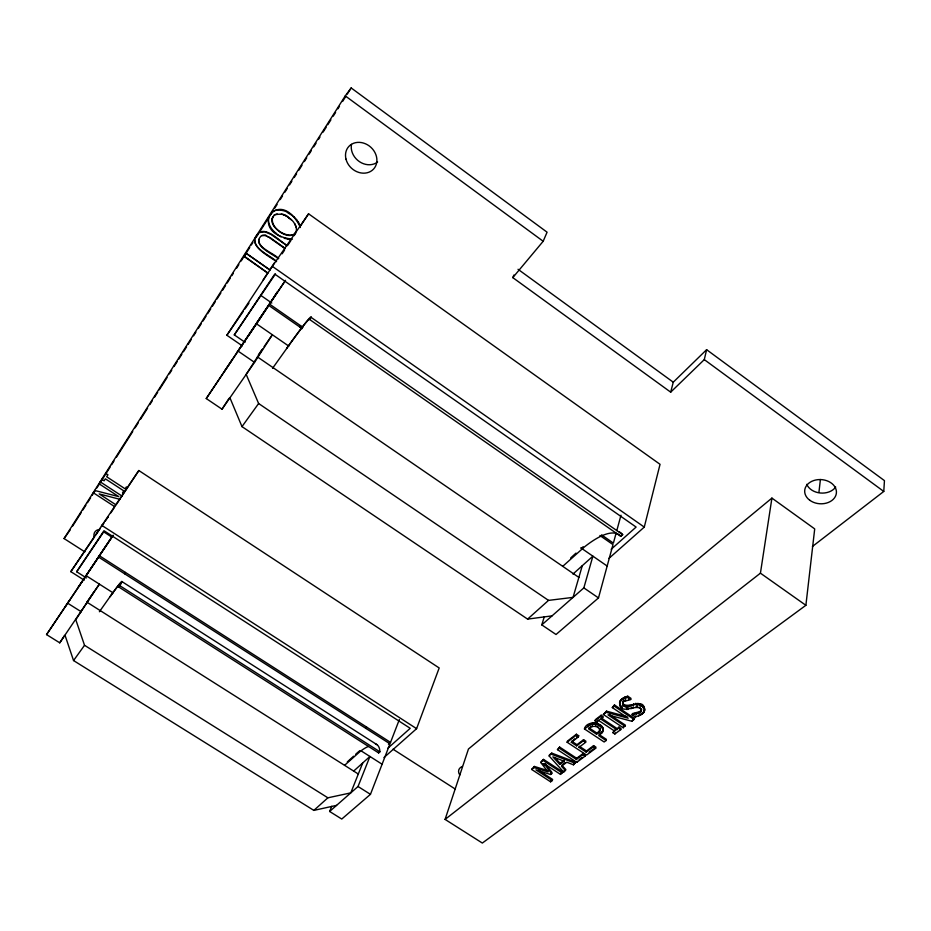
<?xml version="1.0" encoding="UTF-8"?>
<svg xmlns="http://www.w3.org/2000/svg" width="931" height="931" viewBox="0 0 931 931"><rect width="100%" height="100%" fill="white"/><g stroke="black" fill="none" stroke-linecap="round" stroke-linejoin="round"><path stroke-width="1.4" d="M276.577 261.646C269.49 256.397 248.507 246.18 256.351 235.822C263.834 223.149 279.847 241.688 287.26 245.481M275.646 260.575C268.989 255.001 254.71 249.392 254.78 239.721M644.706 708.759L644.415 711.051C645.218 696.26 628.774 709.329 623.153 703.871L622.804 702.684M619.72 702.847L619.778 701.765C618.94 716.8 635.489 703.336 640.982 708.98L641.296 710.842L639.702 712.774L632.114 714.752L632.382 713.6L639.958 711.61L641.645 709.038L641.296 710.842M812.414 546.497L883.775 491.44L884.45 480.629L706.617 349.684L673.264 382.187L670.692 392.16L512.795 277.624L513.947 274.994M805.885 605.301L814.706 528.901L771.915 498.097L468.456 749.013L445.076 819.408L482.339 843.055L805.885 605.301L760.429 573.17L771.915 498.097M818.919 492.394L820.409 479.512M619.29 531.904A113.186 32.818 -55.8 0 1 621.501 533.335L622.688 534.685L620.802 536.372L309.697 319.542L311.28 316.959A118.703 3.759 -56.1 0 0 287.539 347.088L286.678 348.462M277.205 213.944C267.593 217.237 283.722 210.453 288.68 217.807C294.01 220.286 298.479 229.131 295.488 232.389C291.903 238.639 281.744 234.321 277.229 229.736C274.459 227.315 271.84 224.092 271.887 220.228C271.84 218.354 274.284 214.758 272.213 218.494M292.718 235.008C284.839 236.614 270.886 228.363 272.411 218.226M309.697 319.542L309.755 319.205A116.003 3.666 -56.1 0 0 290.263 343.492L272.562 368.304M278.474 258.737C273.097 254.07 252.254 245.761 260.657 236.462C261.948 234.007 271.27 235.718 261.809 235.613M278.672 258.457C273.272 252.871 257.806 248.216 258.748 239.418M643.356 713.146L644.333 710.947L642.157 714.205L635.454 716.986L632.114 714.752M644.45 709.922L644.415 707.711M640.993 711.482L641.25 710.318M640.458 715.311L640.714 714.147L643.612 711.994M644.171 708.875L642.681 706.838L642.937 705.675M642.157 714.205L642.413 713.053M643.554 707.828L643.81 706.664M642.681 706.838L639.678 704.953L639.934 703.789M638.294 713.577L638.55 712.424M639.841 707.897L640.097 706.734M638.806 716.067L639.062 714.903M639.702 712.774L639.958 711.61M641.599 705.977L641.855 704.814M625.155 726.343L607.978 714.88L631.951 721.281L634.523 718.406L614.507 704.988L612.319 707.607L628.181 718.22L606.197 712.296L603.346 714.484L623.246 727.763L625.423 725.191L609.398 714.496M622.897 702.614L624.259 700.321L623.176 701.462L622.874 705.023C627.098 710.074 632.661 703.499 637.677 704.406L637.944 703.254M637.409 706.92L637.677 705.768M635.454 716.986L635.71 715.834M636.501 714.193L636.769 713.03M635.582 704.383L635.85 703.219M631.951 721.281L634.523 718.406M634.453 714.566L634.721 713.402M636.152 706.932L636.42 705.768M631.078 708.794L631.334 707.63M633.383 704.907L633.65 703.743M633.045 707.979L633.313 706.815M292.439 239.197C245.144 233.669 278.485 183.302 300.41 227.245M276.844 233.681C271.282 230.341 266.918 222.288 268.698 216.911M629.123 706.617L629.391 705.465M623.979 701.474L630.694 699.518L630.962 698.355L627.738 696.19L624.608 697.203L620.814 699.775L619.499 702.917M631.265 705.745L631.521 704.592M626.505 707.025L626.772 705.861M628.856 699.728L629.123 698.576M626.726 709.538L626.994 708.375M627.797 706.978L628.064 705.826M623.246 727.763L623.514 726.599M627.855 709.55L628.122 708.386M625.399 700.636L625.667 699.484M625.225 706.722L625.492 705.57M620.139 700.74L619.871 701.893L622.886 699.111L627.471 697.354L627.738 696.19M612.866 732.65L615.054 730.055L612.866 732.65L614.879 733.989L620.756 729.613L621.024 728.461L618.999 727.111L616.799 729.706L600.995 719.186L601.286 718.045L617.067 728.554M614.879 733.989L615.147 732.837M622.083 707.863L622.35 706.71M622.874 705.023L623.153 703.871M624.34 698.355L624.608 697.203M670.692 392.16L704.29 359.61L706.617 349.684M616.799 729.706L618.999 727.111M623.945 706.047L624.212 704.895M625.876 697.773L626.144 696.621M620.546 700.927L620.814 699.775M619.685 705.081L619.953 703.929L620.197 706.082M621.524 700.019L621.803 698.867M621 707.013L621.28 705.861M622.886 699.111L623.153 697.947M612.319 707.607L614.507 704.988M606.104 740.517L606.372 739.365L599.052 734.512C612.086 725.761 589.544 717.603 584.749 727.809L584.459 728.95L604.126 741.984L606.104 740.517L598.773 735.665L602.555 732.08L603.125 728.554M602.555 732.08L603.172 729.776M602.846 729.706L602.124 726.529M600.448 734.408L600.728 733.256M606.197 712.296L606.477 711.144L627.075 716.684M602.497 728.694L602.776 727.553M601.763 733.221L602.043 732.08M597.877 733.163L600.158 729.636L599.552 731.533L596.538 734.175L588.66 728.95C591.464 724.923 599.296 725.505 599.867 730.788M601.845 727.681L599.75 725.796L600.03 724.644M598.901 732.313L599.18 731.161M599.622 729.299L599.901 728.147M603.346 714.484L606.477 711.144M599.552 731.533L599.843 730.393M599.867 729.997L600.146 728.845M600.995 719.186L603.195 716.579L601.158 715.217L595.363 719.675L595.072 720.815L597.097 722.165L599.296 719.558M578.966 747.349L585.599 742.344L585.878 741.204L583.574 739.68L583.283 740.82L576.661 745.824L571.32 742.31L578.395 736.898L578.698 735.758L576.382 734.233L567.421 741.099L567.119 742.24L586.565 755.053L595.642 748.303L595.921 747.151L593.617 745.626L586.483 750.968L586.193 752.108L578.966 747.349L579.257 746.208L586.483 750.968M600.914 726.692L601.193 725.552M599.75 725.796L598.098 724.865L598.389 723.724M597.749 727.402L598.039 726.25M586.193 752.108L593.338 746.778L593.617 745.626M596.538 734.175L598.168 732.022M595.072 720.815L600.879 716.37L601.158 715.217M584.459 728.95L590.661 724.609L594.839 724.004L595.13 722.852M608.839 558.472L644.275 527.097L660.044 464.313L308.568 213.804L272.341 266.359L226.861 335.253L242.386 345.901M595.712 726.424L595.991 725.272M598.098 724.865L596.457 724.283L596.748 723.131M597.097 722.165L597.388 721.013M591.918 724.202L592.209 723.061M592 726.657L592.291 725.505M585.064 756.17L585.343 755.029L583.062 753.516L576.685 758.288L576.394 759.428L559.322 748.21L557.46 749.641L576.778 762.326L585.064 756.17L582.771 754.669L576.394 759.428M593.245 723.992L593.524 722.852M589.428 725.249L589.719 724.109M582.771 754.669L583.062 753.516M590.661 724.609L590.952 723.468M590.277 727.716L590.568 726.564M576.778 762.326L577.069 761.186M588.148 726.122L588.439 724.981M565.559 770.682L561.463 766.236L566.804 762.233L573.449 764.805L575.73 762.186L551.746 753.121L549.476 754.855L549.162 755.995L563.686 772.078L565.85 769.553L561.765 765.107M573.449 764.805L575.73 762.186M576.661 745.824L576.964 744.684L583.574 739.68M567.119 742.24L576.08 735.374L576.382 734.233M571.32 742.31L574.648 738.853M563.686 772.078L563.988 770.938M538.572 770.274L552.607 779.41L552.304 780.55L535.919 769.879L550.593 774.499L551.699 773.673L544.065 763.664L560.532 774.417L560.834 773.289M564.105 761.197L564.407 760.057L560.101 763.292L559.799 764.432L552.874 756.868L564.105 761.197L559.799 764.432M560.532 774.417L562.673 771.915L543.541 759.405L540.702 762.477L548.056 771.915L534.057 767.575L531.613 769.437L550.605 781.807L552.304 780.55M559.322 748.21L559.624 747.069L576.685 758.288M550.605 781.807L550.919 780.678M544.321 616.659L541.784 624.887L556.028 634.5L598.493 597.923L612.994 544.612L599.89 535.511M616.054 533.347L613.401 543.11L601.531 534.86M616.811 530.554L620.989 515.215M550.593 774.499L550.908 773.37M557.46 749.641L559.624 747.069M551.699 773.673L552.002 772.544L545.229 763.641M549.162 755.995L551.746 753.121M540.702 762.477L543.541 759.405M541.784 624.887L583.842 587.892L592.884 556.179L572.972 574.066M534.057 767.575L534.371 766.446L548.371 770.787M531.613 769.437L534.371 766.446M582.282 565.711L573.054 597.376L548.522 600.39L527.598 619.115L241.99 426.619L229.934 397.793M622.536 703.836L623.176 701.462M644.077 712.11L644.671 709.888M383.933 757.59L416.599 728.67L439.188 667.969L138.835 470.527L70.814 571.646L84.221 580.176M331.739 806.304L329.632 811.471L341.758 819.047L370.457 794.341L389.973 743.834L98.605 557.11L46.55 634.593L59.747 642.832L99.396 584.144L86.909 602.136M388.436 744.276L390.531 742.403L399.352 719.558M329.632 811.471L358.028 786.497L369.933 756.472L353.687 771.066M362.741 762.931L350.778 792.875L327.887 797.809L313.84 810.389L73.549 660.556L65.019 635.245M365.976 728.449L366.546 727.03M512.795 277.624L543.18 241.269L547.079 232.191L351.173 87.945L345.261 95.893L64.076 538.56L84.861 551.874M375.519 743.985A93.659 21.285 -58.7 0 1 379.743 749.99L379.895 751.806L378.649 752.923L118.9 587.089L119.401 586.169A95.16 2.339 -56.4 0 0 112.348 593.582L110.836 595.654M118.9 587.089L120.599 584.412A97.371 2.397 -56.4 0 0 110.964 595.34L99.396 611.748M299.735 326.967L300.562 325.664M72.653 526.038L81.23 512.539M82.789 510.083L85.92 505.184M87.479 502.728L90.598 497.817M92.157 495.362L95.276 490.451M96.836 487.995L110.102 467.141M111.662 464.685L114.001 460.996M116.34 457.319L132.726 431.553M135.065 427.864L138.184 422.965M140.523 419.276L147.552 408.232M149.891 404.554L152.23 400.865M154.569 397.188L157.688 392.277M159.248 389.821L167.056 377.555M169.395 373.866L171.735 370.189M174.074 366.511L177.193 361.6M178.752 359.145L181.882 354.234M183.442 351.778L186.561 346.879M188.12 344.423L191.239 339.512M193.578 335.835L195.917 332.146M198.256 328.468L201.387 323.557M202.946 321.102L206.065 316.191M207.625 313.735L210.743 308.836M212.303 306.38L215.422 301.469M216.981 299.014L220.891 292.881M222.451 290.425L225.57 285.514M227.129 283.059L230.248 278.148M231.807 275.692L233.367 273.249M236.486 268.337L238.836 264.648M241.176 260.971L249.752 247.471M251.312 245.016L252.871 242.56M255.99 237.649L258.341 233.972M260.68 230.294L267.697 219.251M270.037 215.561L272.376 211.884M274.715 208.207L277.066 204.517M280.184 199.618L282.524 195.929M284.863 192.251L287.202 188.562M289.541 184.885L291.88 181.208M294.219 177.518L296.57 173.841M298.909 170.164L302.028 165.252M304.367 161.575L306.706 157.886M309.045 154.209L311.385 150.531M313.724 146.842L316.075 143.165M318.414 139.475L319.973 137.032M323.092 132.121L326.211 127.21M327.77 124.754L330.889 119.843M333.228 116.166L335.579 112.488M337.918 108.799L339.478 106.343M342.596 101.444L345.715 96.533M347.275 94.078L351.173 87.945M244.259 256.176L267.709 272.992L244.062 256.456L246.098 253.279L269.781 269.862L246.098 253.279M110.079 596.713L110.964 595.34M124.591 573.764L125.441 572.437M274.901 295.651L277.426 291.903L206.251 398.549L222.02 409.186L254.535 362.38L272.352 334.753L264.055 346.716M222.02 409.186L229.061 398.305M262.589 348.997L246.18 374.402L258.62 403.519L548.522 600.39M93.868 592.104L75.795 619.732L84.535 645.299L327.887 797.809M59.747 642.832L64.437 635.664M122.496 492.813L123.776 490.858L105.366 478.837L104.097 480.803L101.735 479.267M126.418 486.866L125.126 488.833L106.681 476.777L107.938 474.787L105.564 473.239M267.907 272.713L263.194 279.847M269.594 270.153L274.366 262.903M108.008 517.159L108.403 516.554L105.168 521.29M110.801 512.923L114.013 508.07M116.41 504.439L138.835 470.527M282.128 253.791L284.537 250.16M287.737 245.307L290.949 240.466M294.149 235.613L295.755 233.192M299.759 227.141L308.568 213.804M86.397 577.942L76.668 571.75L103.981 530.717L410.222 728.31L387.657 748.408M245.051 342.282L234.286 334.892L274.75 274.086L636.106 527.062L611.167 549.278M234.286 334.892L275.471 273.912M46.55 634.593L113.093 535.441M78.123 587.391L112.674 535.756M248.356 335.916L261.495 316.214M285.247 280.708L257.375 321.963M206.251 398.549L268.78 305.461L302.133 328.631M237.044 352.395L285.526 280.336M96.94 559.275L113.163 535.278M64.867 607.21L70.069 599.506M224.674 370.934L232.424 359.471M76.668 571.75L103.713 531.857L112.244 537.373M70.814 571.646L94.659 536.698M95.881 534.929L98.302 531.368M98.698 530.775L100.315 528.401M101.537 526.632L103.958 523.082M226.861 335.253L243.235 311.431M244.876 309.057L248.973 303.099M300.213 227.525L299.759 224.65M289.948 239.5L287.19 239.209M296.384 227.525L294.731 223.684M258.399 354.874L261.623 350.219M299.561 224.93L298.455 222.02M298.269 222.288L296.582 219.413M284.199 238.336L286.387 238.639M291.147 219.739L288.68 217.807M296.395 219.693L294.091 216.853M281.011 236.858L277.671 234.763M64.076 538.56L70.314 529.727M293.905 217.132L290.938 214.351M271.677 212.28C274.959 208.672 283.28 209.941 287.609 212.233M259.365 232.552L264.87 231.749L272.55 235.101M286.038 216.108L287.993 216.97M265.719 235.729L270.63 238.068L284.188 247.634M283.571 214.875L286.236 215.841M281.267 214.107L283.769 214.607M267.127 236.299L270.63 238.068M73.549 660.556L84.535 645.299M241.99 426.619L258.62 403.519M272.992 216.853L274.342 215.201M347.298 761.93L353.559 756.216M355.642 754.308L357.737 752.399A93.659 21.285 -58.7 0 1 359.878 750.63M570.703 557.937L576.01 553.095M344.528 765.375L360.181 751.422A91.529 20.796 -58.7 0 1 368.362 746.476M562.987 566.106L584.482 546.893A110.603 32.061 -55.8 0 1 619.976 535.43L620.802 536.372M445.076 819.408L760.429 573.17M576.673 737.305L578.698 735.758M562.836 764.304L564.966 762.698M579.14 759.649L582.247 757.345M589.125 752.213L593.664 748.838M313.84 810.389L336.58 805.362M527.598 619.115L552.025 615.868M594.839 724.004L596.457 724.283M94.636 490.439L118.796 496.642L98.919 483.701M119.924 499.319L99.186 493.919L116.107 504.928M637.677 704.406L639.678 704.953M551.431 754.25L575.439 763.327M67.754 603.253L81.3 611.795M358.028 786.497L370.457 794.341M287.411 212.512L290.74 214.619M87.177 602.334L358.307 774.022M86.164 575.719L113.07 592.849M361.309 750.98L382.094 764.223M119.866 585.727L379.895 751.806M99.477 555.795L390.531 742.403M393.01 749.199L455.364 789.127M121.833 581.526L377.032 744.719M101.491 525.177L416.599 728.67M93.205 492.697L114.885 506.778M543.227 760.534L562.371 773.056M100.129 481.793L121.984 496.037M583.283 740.82L585.599 742.344M571.622 741.169L576.964 744.684M576.08 735.374L578.395 736.898M593.338 746.778L595.642 748.303M599.005 720.71L614.786 731.207M588.951 727.809L596.829 733.034M600.879 716.37L602.916 717.731M618.731 728.263L620.756 729.613M614.227 706.14L634.267 719.558M627.471 697.354L630.694 699.518M238.266 351.231L254.535 362.38M583.842 587.892L598.493 597.923M257.456 356.934L578.873 577.406M256.537 323.825L288.843 346.146M580.839 547.847L607.163 566.036M261.052 295.569L271.794 303.041M269.641 304.169L302.936 327.316M311.198 317.436L622.688 534.685M272.341 266.359L644.275 527.097M272.352 235.38L287.074 245.761M270.432 238.348L285.119 248.705M518.032 269.292L673.264 382.187M345.261 95.893L543.18 241.269M704.29 359.61L883.775 491.44M554.911 757.625L560.101 763.292M542.657 763.443L544.286 765.538M378.545 751.654L378.649 752.923M459.774 774.988A11.742 7.308 19.1 0 1 462.346 766.469M93.996 536.326A12.557 8.053 32 0 1 98.442 529.599M835.689 487.041A15.769 12.068 3.6 0 1 820.374 493.011A15.769 12.068 3.6 0 1 806.77 484.318M377.614 161.982A16.607 14.198 42.1 0 1 359.459 161.668A16.607 14.198 42.1 0 1 351.476 144.41M581.247 548.371A113.186 32.818 -55.8 0 1 583.202 546.73M809.737 500.238A15.897 12.103 3.9 0 0 836.038 494.827A15.897 12.103 3.9 0 0 815.882 479.965A15.897 12.103 3.9 0 0 809.737 500.238M345.971 159.085A16.758 14.256 41.7 0 0 372.132 170.396A16.758 14.256 41.7 0 0 365.487 143.793A16.758 14.256 41.7 0 0 345.971 159.085"/></g></svg>
